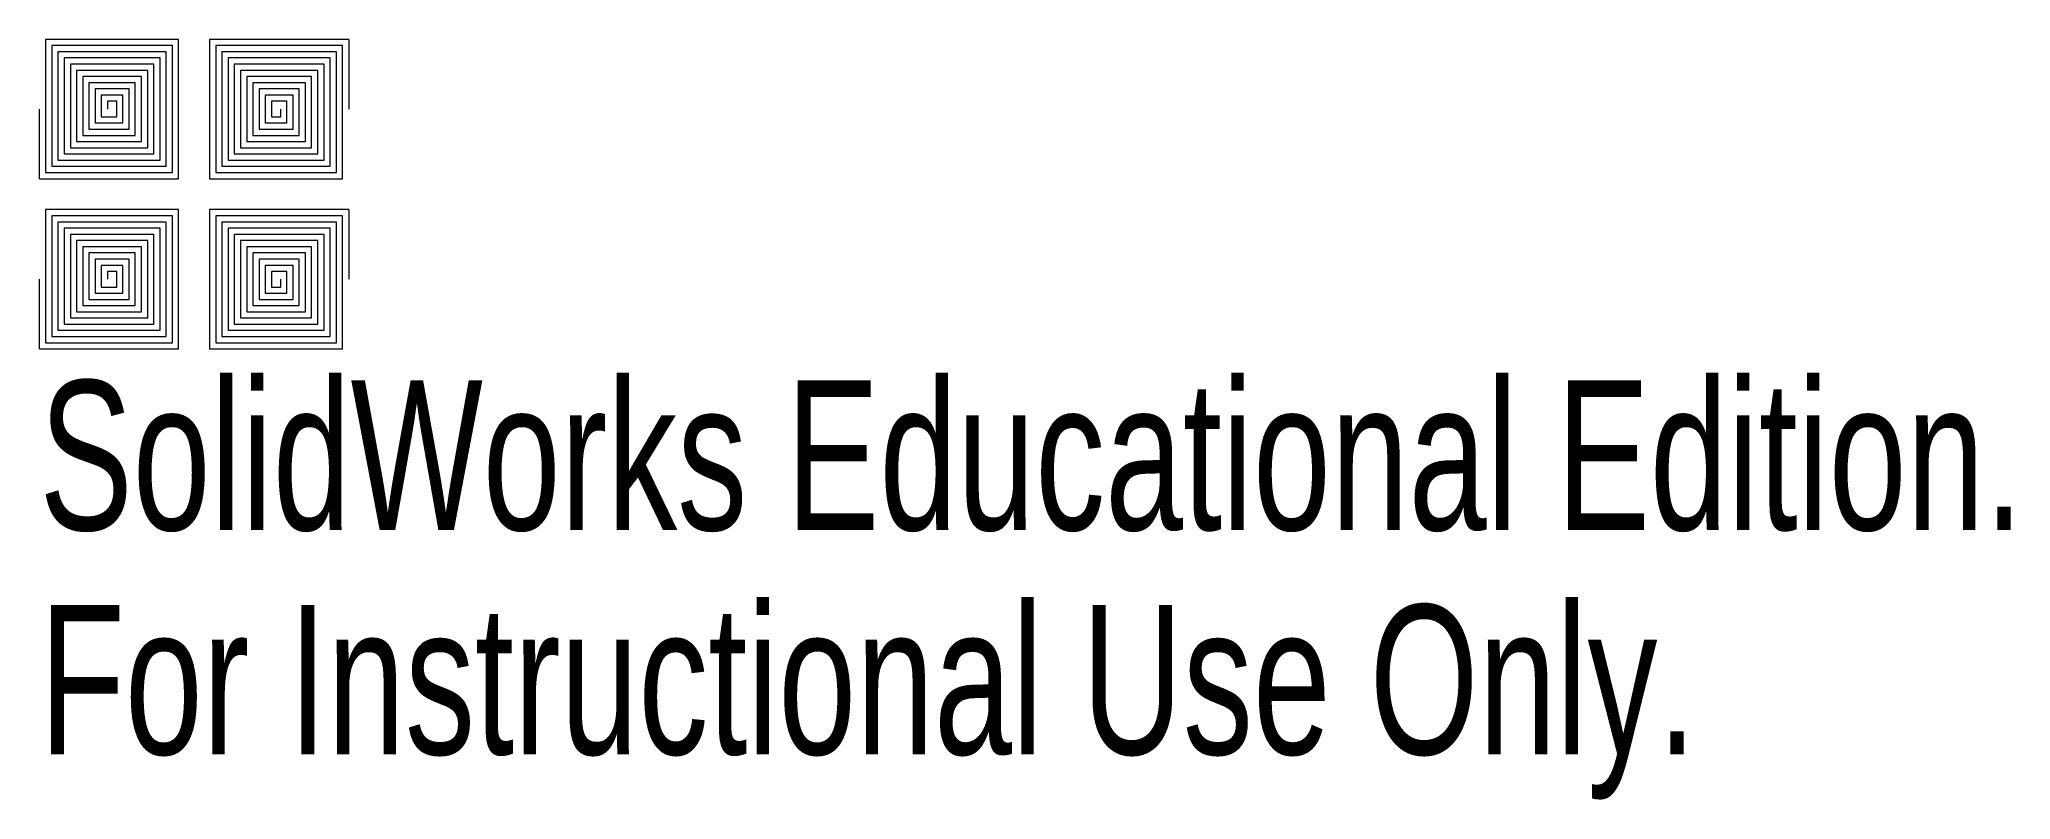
# Model space of a CAD drawing. Header units: millimetres. Extents: x -0.4 to 63.3, y -15 to 9.6.
import ezdxf

# ---------------------------------------------------------------- set-up
doc = ezdxf.new("R2010")
doc.units = ezdxf.units.MM
doc.styles.add('SLDTEXTSTYLE0', font='TXT', dxfattribs={"width": 0.7})

msp = doc.modelspace()

# ---------------------------------------------------------------- linework, layer by layer
at = {"color": 7, "linetype": 'Continuous', "lineweight": 15}
for p, q in [((4.123, 9.576), (-0.177, 9.576)), ((-0.177, 9.576), (-0.177, 5.276)), ((4.123, 5.076), (4.123, 9.576)), ((5.123, 9.576), (5.123, 5.076)), ((9.623, 9.576), (5.123, 9.576)), ((9.623, 9.576), (9.623, 7.326)), ((3.923, 9.376), (0.023, 9.376)), ((0.023, 9.376), (0.023, 5.476)), ((3.723, 9.176), (0.223, 9.176)), ((0.223, 9.176), (0.223, 5.676)), ((3.523, 8.976), (0.423, 8.976)), ((0.423, 8.976), (0.423, 5.876)), ((3.523, 5.676), (3.523, 8.976)), ((3.723, 5.476), (3.723, 9.176)), ((3.923, 5.276), (3.923, 9.376)), ((9.423, 9.376), (5.323, 9.376)), ((5.323, 9.376), (5.323, 5.276)), ((9.223, 9.176), (5.523, 9.176)), ((5.523, 9.176), (5.523, 5.476)), ((9.023, 8.976), (5.723, 8.976)), ((5.723, 8.976), (5.723, 5.676)), ((9.023, 5.476), (9.023, 8.976)), ((9.223, 5.276), (9.223, 9.176)), ((9.423, 5.076), (9.423, 9.376)), ((3.323, 8.776), (0.623, 8.776)), ((3.123, 8.576), (0.823, 8.576)), ((2.923, 8.376), (1.023, 8.376)), ((3.123, 6.076), (3.123, 8.576)), ((3.323, 5.876), (3.323, 8.776)), ((8.823, 8.776), (5.923, 8.776)), ((5.923, 8.776), (5.923, 5.876)), ((6.123, 8.576), (6.123, 6.076)), ((8.623, 8.576), (6.123, 8.576)), ((8.423, 8.376), (6.323, 8.376)), ((8.823, 5.676), (8.823, 8.776)), ((2.723, 8.176), (1.223, 8.176)), ((1.223, 8.176), (1.223, 6.676)), ((1.423, 7.976), (1.423, 6.876)), ((2.523, 7.976), (1.423, 7.976)), ((1.623, 7.776), (1.623, 7.076)), ((2.323, 7.776), (1.623, 7.776)), ((2.323, 6.876), (2.323, 7.776)), ((8.223, 8.176), (6.523, 8.176)), ((8.023, 7.976), (6.723, 7.976)), ((6.923, 7.776), (6.923, 6.876)), ((7.823, 7.776), (6.923, 7.776)), ((7.823, 6.676), (7.823, 7.776)), ((8.023, 6.476), (8.023, 7.976)), ((-0.377, 5.076), (-0.377, 7.326)), ((1.623, 7.076), (2.123, 7.076)), ((1.823, 7.576), (1.823, 7.326)), ((2.123, 7.576), (1.823, 7.576)), ((2.123, 7.076), (2.123, 7.576)), ((7.123, 7.576), (7.123, 7.076)), ((7.623, 7.576), (7.123, 7.576)), ((7.123, 7.076), (7.423, 7.076)), ((7.423, 7.076), (7.423, 7.326)), ((7.623, 6.876), (7.623, 7.576)), ((1.023, 6.476), (2.723, 6.476)), ((1.223, 6.676), (2.523, 6.676)), ((1.423, 6.876), (2.323, 6.876)), ((6.523, 6.476), (8.023, 6.476)), ((6.723, 6.676), (7.823, 6.676)), ((6.923, 6.876), (7.623, 6.876)), ((0.423, 5.876), (3.323, 5.876)), ((0.623, 6.076), (3.123, 6.076)), ((0.823, 6.276), (2.923, 6.276)), ((5.923, 5.876), (8.623, 5.876)), ((6.123, 6.076), (8.423, 6.076)), ((6.323, 6.276), (8.223, 6.276)), ((-0.177, 5.276), (3.923, 5.276)), ((0.023, 5.476), (3.723, 5.476)), ((0.223, 5.676), (3.523, 5.676)), ((5.323, 5.276), (9.223, 5.276)), ((5.523, 5.476), (9.023, 5.476)), ((5.723, 5.676), (8.823, 5.676)), ((-0.377, 5.076), (4.123, 5.076)), ((5.123, 5.076), (9.423, 5.076)), ((4.123, 4.076), (-0.177, 4.076)), ((-0.177, 4.076), (-0.177, -0.224)), ((3.923, 3.876), (0.023, 3.876)), ((0.023, 3.876), (0.023, -0.024)), ((3.923, -0.224), (3.923, 3.876)), ((4.123, -0.424), (4.123, 4.076)), ((5.123, 4.076), (5.123, -0.424)), ((9.623, 4.076), (5.123, 4.076)), ((9.423, 3.876), (5.323, 3.876)), ((5.323, 3.876), (5.323, -0.224)), ((9.423, -0.424), (9.423, 3.876)), ((9.623, 4.076), (9.623, 1.826)), ((3.723, 3.676), (0.223, 3.676)), ((0.223, 3.676), (0.223, 0.176)), ((3.523, 3.476), (0.423, 3.476)), ((0.423, 3.476), (0.423, 0.376)), ((3.323, 3.276), (0.623, 3.276)), ((3.323, 0.376), (3.323, 3.276)), ((3.523, 0.176), (3.523, 3.476)), ((3.723, -0.024), (3.723, 3.676)), ((9.223, 3.676), (5.523, 3.676)), ((5.523, 3.676), (5.523, -0.024)), ((9.023, 3.476), (5.723, 3.476)), ((5.723, 3.476), (5.723, 0.176)), ((8.823, 3.276), (5.923, 3.276)), ((5.923, 3.276), (5.923, 0.376)), ((8.823, 0.176), (8.823, 3.276)), ((9.023, -0.024), (9.023, 3.476)), ((9.223, -0.224), (9.223, 3.676)), ((3.123, 3.076), (0.823, 3.076)), ((2.923, 2.876), (1.023, 2.876)), ((2.723, 2.676), (1.223, 2.676)), ((1.223, 2.676), (1.223, 1.176)), ((3.123, 0.576), (3.123, 3.076)), ((8.623, 3.076), (6.123, 3.076)), ((6.123, 3.076), (6.123, 0.576)), ((8.423, 2.876), (6.323, 2.876)), ((8.223, 2.676), (6.523, 2.676)), ((2.523, 2.476), (1.423, 2.476)), ((1.423, 2.476), (1.423, 1.376)), ((2.323, 2.276), (1.623, 2.276)), ((1.623, 2.276), (1.623, 1.576)), ((2.123, 2.076), (1.823, 2.076)), ((1.823, 2.076), (1.823, 1.826)), ((2.123, 1.576), (2.123, 2.076)), ((2.323, 1.376), (2.323, 2.276)), ((8.023, 2.476), (6.723, 2.476)), ((7.823, 2.276), (6.923, 2.276)), ((6.923, 2.276), (6.923, 1.376)), ((7.623, 2.076), (7.123, 2.076)), ((7.123, 2.076), (7.123, 1.576)), ((7.623, 1.376), (7.623, 2.076)), ((7.823, 1.176), (7.823, 2.276)), ((8.023, 0.976), (8.023, 2.476)), ((-0.377, -0.424), (-0.377, 1.826)), ((1.423, 1.376), (2.323, 1.376)), ((1.623, 1.576), (2.123, 1.576)), ((6.923, 1.376), (7.623, 1.376)), ((7.123, 1.576), (7.423, 1.576)), ((7.423, 1.576), (7.423, 1.826)), ((0.823, 0.776), (2.923, 0.776)), ((1.023, 0.976), (2.723, 0.976)), ((1.223, 1.176), (2.523, 1.176)), ((6.323, 0.776), (8.223, 0.776)), ((6.523, 0.976), (8.023, 0.976)), ((6.723, 1.176), (7.823, 1.176)), ((0.223, 0.176), (3.523, 0.176)), ((0.423, 0.376), (3.323, 0.376)), ((0.623, 0.576), (3.123, 0.576)), ((5.723, 0.176), (8.823, 0.176)), ((5.923, 0.376), (8.623, 0.376)), ((6.123, 0.576), (8.423, 0.576)), ((-0.377, -0.424), (4.123, -0.424)), ((-0.177, -0.224), (3.923, -0.224)), ((0.023, -0.024), (3.723, -0.024)), ((5.123, -0.424), (9.423, -0.424)), ((5.323, -0.224), (9.223, -0.224)), ((5.523, -0.024), (9.023, -0.024))]:
    msp.add_line(p, q, dxfattribs=at)
at = {"color": 144, "linetype": 'Continuous', "lineweight": 0}
for p, q in [((0.623, 8.776), (0.623, 6.076)), ((0.823, 8.576), (0.823, 6.276)), ((1.023, 8.376), (1.023, 6.476)), ((2.923, 6.276), (2.923, 8.376)), ((6.323, 8.376), (6.323, 6.276)), ((8.423, 6.076), (8.423, 8.376)), ((8.623, 5.876), (8.623, 8.576)), ((2.523, 6.676), (2.523, 7.976)), ((2.723, 6.476), (2.723, 8.176)), ((6.523, 8.176), (6.523, 6.476)), ((6.723, 7.976), (6.723, 6.676)), ((8.223, 6.276), (8.223, 8.176)), ((0.623, 3.276), (0.623, 0.576)), ((0.823, 3.076), (0.823, 0.776)), ((1.023, 2.876), (1.023, 0.976)), ((2.723, 0.976), (2.723, 2.676)), ((2.923, 0.776), (2.923, 2.876)), ((6.323, 2.876), (6.323, 0.776)), ((6.523, 2.676), (6.523, 0.976)), ((8.223, 0.776), (8.223, 2.676)), ((8.423, 0.576), (8.423, 2.876)), ((8.623, 0.376), (8.623, 3.076)), ((2.523, 1.176), (2.523, 2.476)), ((6.723, 2.476), (6.723, 1.176))]:
    msp.add_line(p, q, dxfattribs=at)

# ---------------------------------------------------------------- texts
at = {"color": 7, "linetype": 'Continuous', "char_height": 4.83362, "attachment_point": 1, "style": 'SLDTEXTSTYLE0'}
for s, insert in [('SolidWorks Educational Edition.', (-0.377, -1.444)), ('For Instructional Use Only.', (-0.377, -8.694))]:
    msp.add_mtext(s, dxfattribs=dict(at, insert=insert))

doc.saveas('drawing.dxf')
